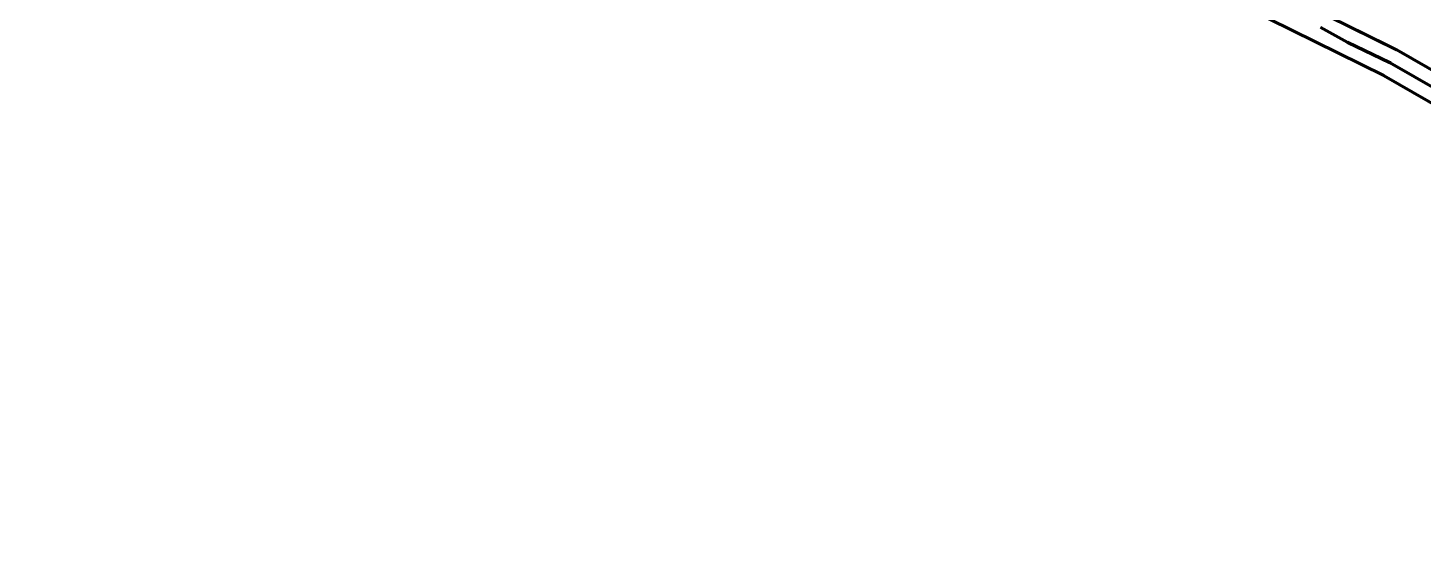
# Model space of a CAD drawing. Header units: metres. Extents: x 729358 to 733474, y 1423022 to 1426173.
# Drawn here: x 729363 to 731311, y 1423022 to 1423759 of the extents above; entities that cross this region are included whole.
import ezdxf

# ---------------------------------------------------------------- set-up
doc = ezdxf.new("R2010")
doc.units = ezdxf.units.M
doc.layers.add('ROADS_MAIN', color=7, linetype='Continuous')

msp = doc.modelspace()

# ---------------------------------------------------------------- linework, layer by layer
at = {"layer": 'ROADS_MAIN', "lineweight": 80, "true_color": 0x999999}
for points in [[(731274, 1423728.6), (730729.7, 1423997.3), (730306.1, 1424226.8), (729384.6, 1424799.9)], [(731256.3, 1423692.7), (730711.3, 1423961.8), (730286, 1424192.3), (729363.5, 1424765.9)], [(731167.6, 1423760.5), (731205.4, 1423739.4), (731264.7, 1423710.9)], [(731274, 1423728.6), (731219.3, 1423755.6)], [(731630.2, 1423524), (731274, 1423728.6)], [(731264, 1423711.3), (731264.7, 1423710.9)], [(731264.7, 1423710.9), (731265.2, 1423710.7)], [(731264.7, 1423710.9), (731696.1, 1423463.3)], [(731256.3, 1423692.7), (731645.8, 1423469), (731923, 1423311.1), (732427.5, 1423022.1)]]:
    msp.add_lwpolyline(points, dxfattribs=at)

doc.saveas('drawing.dxf')
